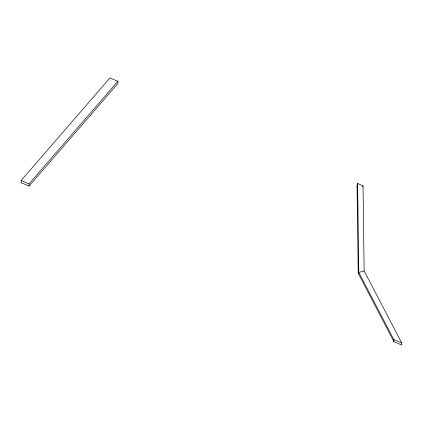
<?xml version="1.0" encoding="UTF-8"?>
<svg xmlns="http://www.w3.org/2000/svg" width="423" height="423" viewBox="0 0 423 423"><rect width="100%" height="100%" fill="white"/><g stroke="black" fill="none" stroke-linecap="round" stroke-linejoin="round"><path stroke-width="0.63" d="M357.604 183.466L357.049 185.327L358.212 273.274L393.95 341.71L401.85 345.078L401.744 342.958L364.14 270.953L363.019 185.856L357.604 183.466L358.778 272.438L393.845 339.59L393.95 341.71M362.648 187.093L363.019 185.856M358.212 273.274L358.778 272.438L364.14 270.953M21.15 180.505L109.954 77.922L117.853 81.29L117.906 83.505L29.102 186.088L21.203 182.72L21.15 180.505L29.05 183.873L29.102 186.088M29.05 183.873L117.853 81.29M393.845 339.59L401.744 342.958"/></g></svg>
